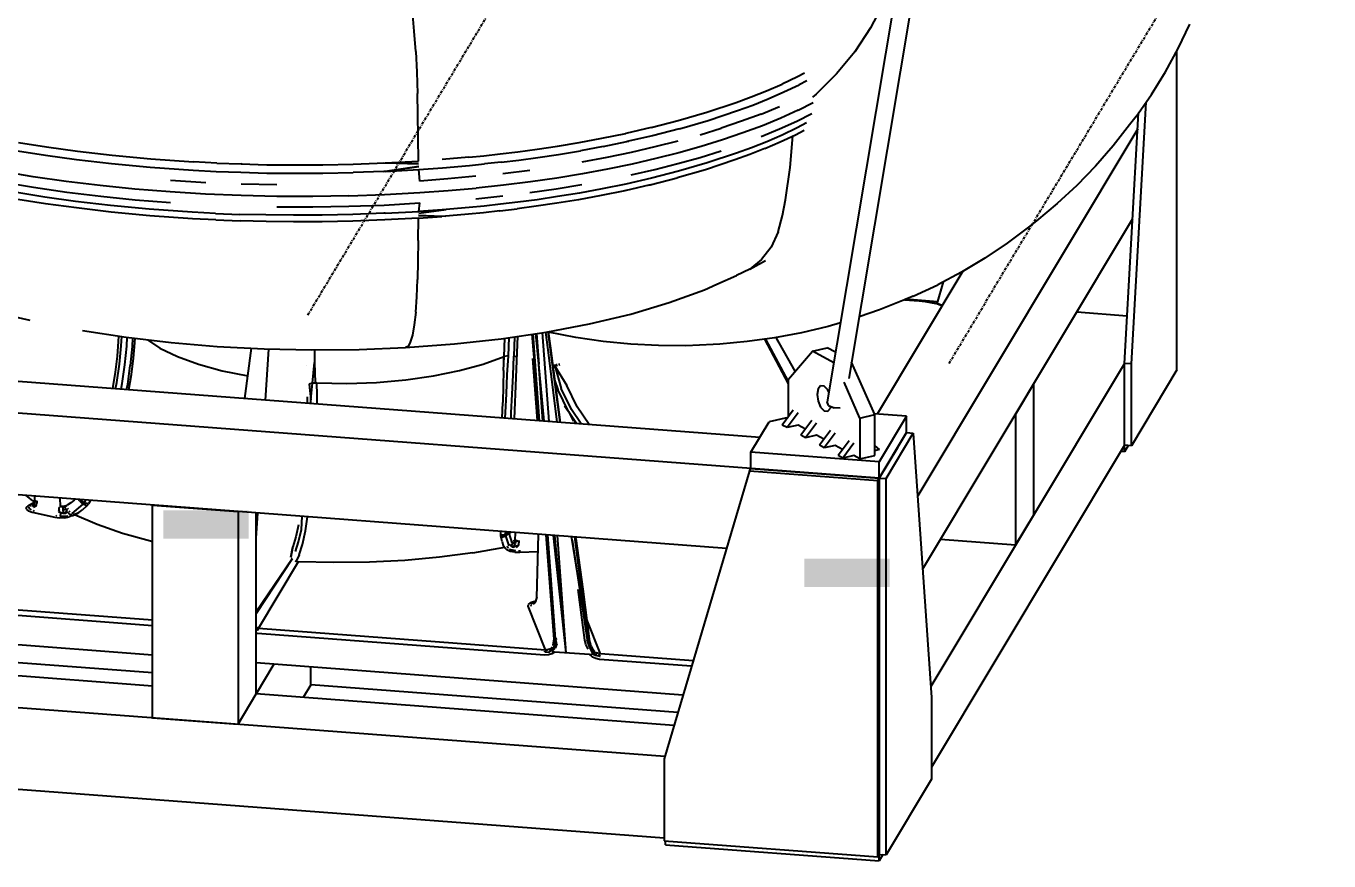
# Model space of a CAD drawing. Header units: millimetres. Extents: x -57554 to 16546, y 2142 to 98430.
# Drawn here: x -50431 to -48940, y 89475 to 90429 of the extents above; entities that cross this region are included whole.
import ezdxf

# ---------------------------------------------------------------- set-up
doc = ezdxf.new("R2010")
doc.units = ezdxf.units.MM
doc.linetypes.add('DXK_LINE_DOT3', pattern=[5.9187, 2.979, -0.9799, 0.9799, -0.9799])
doc.styles.add('Arial', font='ARIAL.TTF', dxfattribs={"height": 0.2})

msp = doc.modelspace()

# ---------------------------------------------------------------- linework, layer by layer
at = {"color": 1, "linetype": 'DXK_LINE_DOT3'}
for p, q in [((-50108.7, 90099), (-47099.3, 95115.1)), ((-49375.1, 90043.8), (-46365.6, 95059.9))]:
    msp.add_line(p, q, dxfattribs=at)
at = {"color": 2, "linetype": 'Continuous'}
for p, q in [((-49311.7, 91211.6), (-49514.5, 90000)), ((-49291.8, 91210.1), (-49489.9, 90026.6)), ((-49449.8, 90456.4), (-49464.8, 90427.3)), ((-49987, 90423.7), (-49989.1, 90446.4)), ((-49985.3, 90400.3), (-49987, 90423.7)), ((-49464.8, 90427.3), (-49482.8, 90399.9)), ((-49112.9, 90403.9), (-49099.6, 90431.4)), ((-49985.3, 90400.3), (-49984, 90376.5)), ((-49482.8, 90399.9), (-49503.7, 90374.6)), ((-49127.6, 90377.1), (-49112.9, 90403.9)), ((-49114.5, 90036.4), (-49114.5, 90400.9)), ((-49984, 90376.5), (-49983.2, 90352.4)), ((-49540.5, 90375.7), (-49548.6, 90371.4)), ((-49143.6, 90351.2), (-49127.6, 90377.1)), ((-49583.9, 90355.4), (-49566.1, 90363.1)), ((-49548.6, 90371.4), (-49566.1, 90363.1)), ((-49564, 90354), (-49546.4, 90362.3)), ((-49537.7, 90366.8), (-49546.4, 90362.3)), ((-49503.7, 90374.6), (-49527.2, 90351.5)), ((-49982.7, 90328.2), (-49983.2, 90352.4)), ((-49618.8, 90342), (-49601.6, 90348.4)), ((-49601.6, 90348.4), (-49583.9, 90355.4)), ((-49599.7, 90339.1), (-49581.9, 90346.2)), ((-49581.9, 90346.2), (-49564, 90354)), ((-49527.2, 90351.5), (-49531.5, 90348.1)), ((-49161.1, 90326.1), (-49143.6, 90351.2)), ((-49685, 90321.3), (-49652.4, 90330.8)), ((-49652.4, 90330.8), (-49618.8, 90342)), ((-49650.7, 90321.5), (-49617, 90332.7)), ((-49617, 90332.7), (-49599.7, 90339.1)), ((-49590.2, 90328.8), (-49569.1, 90337.5)), ((-49547.8, 90333.2), (-49567.6, 90324.2)), ((-49547.8, 90333.2), (-49530.4, 90341.9)), ((-49166.5, 90043.3), (-49149.7, 90342.4)), ((-49982.3, 90302.5), (-49982.7, 90328.2)), ((-49716, 90313.4), (-49685, 90321.3)), ((-49683.4, 90312), (-49650.7, 90321.5)), ((-49612.4, 90320.5), (-49635.7, 90312.5)), ((-49590.2, 90328.8), (-49612.4, 90320.5)), ((-49567.6, 90324.2), (-49588.7, 90315.5)), ((-49569.1, 90311.8), (-49549.3, 90320.7)), ((-49549.3, 90320.7), (-49532.2, 90329.3)), ((-49538.1, 90318.6), (-49548.8, 90312.9)), ((-49168.8, 90316.3), (-49187.5, 90292.3)), ((-49174.3, 90043.8), (-49158.3, 90330.2)), ((-49161.1, 90326.1), (-49168.8, 90316.3)), ((-49982, 90275), (-49982.3, 90302.5)), ((-49798.1, 90296.3), (-49772.2, 90301.1)), ((-49772.2, 90301.1), (-49745, 90306.7)), ((-49745, 90306.7), (-49745.4, 90306.6)), ((-49716, 90313.4), (-49745, 90306.7)), ((-49714.5, 90304), (-49743.6, 90297.3)), ((-49683.4, 90312), (-49714.5, 90304)), ((-49660, 90305), (-49635.7, 90312.5)), ((-49611, 90307.2), (-49634.3, 90299.2)), ((-49588.7, 90315.5), (-49611, 90307.2)), ((-49590.2, 90303.1), (-49569.1, 90311.8)), ((-49566.1, 90304.8), (-49583.7, 90297.2)), ((-49568.2, 90297), (-49550.9, 90305.1)), ((-49548.8, 90312.9), (-49566.1, 90304.8)), ((-49556.7, 90267.8), (-49553.8, 90303.7)), ((-49550.9, 90305.1), (-49540.9, 90310.4)), ((-49159.3, 90312), (-49411, 89892.4)), ((-50440.8, 90286.9), (-50408.8, 90281.8)), ((-50439.6, 90296.3), (-50407.7, 90291.3)), ((-50407.7, 90291.3), (-50372.3, 90286.4)), ((-50372.3, 90286.4), (-50332.6, 90281.7)), ((-49868.3, 90285.7), (-49846.5, 90288.6)), ((-49846.5, 90288.6), (-49823, 90292.2)), ((-49823, 90292.2), (-49798.1, 90296.3)), ((-49821.9, 90282.7), (-49796.9, 90286.9)), ((-49771, 90291.7), (-49796.9, 90286.9)), ((-49771, 90291.7), (-49743.6, 90297.3)), ((-49743.6, 90297.3), (-49741.5, 90297.8)), ((-49711.6, 90291.2), (-49738.7, 90285)), ((-49685.3, 90297.9), (-49711.6, 90291.2)), ((-49658.8, 90291.6), (-49684.2, 90284.5)), ((-49660, 90279.3), (-49635.7, 90286.8)), ((-49634.3, 90299.2), (-49658.8, 90291.6)), ((-49601.2, 90290.3), (-49618.3, 90284)), ((-49585.7, 90289.5), (-49603.1, 90282.6)), ((-49583.7, 90297.2), (-49601.2, 90290.3)), ((-49585.7, 90289.5), (-49568.2, 90297)), ((-49187.5, 90292.3), (-49207.6, 90269.2)), ((-50408.8, 90281.8), (-50373.3, 90276.9)), ((-50373.3, 90276.9), (-50333.4, 90272.3)), ((-50333.4, 90272.3), (-50289, 90268.1)), ((-50332.6, 90281.7), (-50288.3, 90277.6)), ((-50288.3, 90277.6), (-50239.4, 90274.1)), ((-50213, 90272.8), (-50239.4, 90274.1)), ((-50213, 90272.8), (-50185.1, 90271.7)), ((-50184.3, 90271.6), (-50185.1, 90271.7)), ((-50185.1, 90271.7), (-50155.6, 90270.9)), ((-50091.6, 90270.8), (-50056.9, 90271.5)), ((-50056.9, 90271.5), (-50020.3, 90272.9)), ((-49982, 90271.9), (-50022.2, 90272.8)), ((-50020.3, 90272.9), (-49982, 90275)), ((-50020.3, 90272.9), (-49982, 90271.9)), ((-49924.5, 90279.5), (-49955.2, 90276.9)), ((-49924.5, 90279.5), (-49907.2, 90281.2)), ((-49923.8, 90270), (-49906.5, 90271.7)), ((-49907.2, 90281.2), (-49888.5, 90283.2)), ((-49887.7, 90273.8), (-49906.5, 90271.7)), ((-49888.5, 90283.2), (-49868.3, 90285.7)), ((-49887.7, 90273.8), (-49867.4, 90276.2)), ((-49867.4, 90276.2), (-49845.5, 90279.2)), ((-49845.5, 90279.2), (-49821.9, 90282.7)), ((-49766.6, 90279.2), (-49795.3, 90273.9)), ((-49738.7, 90285), (-49766.6, 90279.2)), ((-49737.7, 90271.5), (-49765.7, 90265.7)), ((-49710.5, 90277.8), (-49737.7, 90271.5)), ((-49711.6, 90265.5), (-49685.3, 90272.2)), ((-49684.2, 90284.5), (-49710.5, 90277.8)), ((-49685.3, 90272.2), (-49660, 90279.3)), ((-49651.9, 90272.9), (-49684.6, 90263.4)), ((-49620.1, 90276.3), (-49653.6, 90265.2)), ((-49618.3, 90284), (-49651.9, 90272.9)), ((-49603.1, 90282.6), (-49620.1, 90276.3)), ((-50423.1, 90257.2), (-50460.4, 90263.4)), ((-50385.1, 90251.7), (-50423.1, 90257.2)), ((-50289, 90268.1), (-50239.9, 90264.6)), ((-50239.9, 90264.6), (-50213.4, 90263.3)), ((-50213.4, 90263.3), (-50185.4, 90262.2)), ((-50185.4, 90262.2), (-50155.8, 90261.4)), ((-50155.8, 90261.4), (-50124.5, 90261.1)), ((-50155.6, 90270.9), (-50124.4, 90270.6)), ((-50124.5, 90261.1), (-50091.5, 90261.2)), ((-50124.4, 90270.6), (-50091.6, 90270.8)), ((-50091.5, 90261.2), (-50056.7, 90262)), ((-50021.8, 90263.3), (-50056.7, 90262)), ((-50020.1, 90263.3), (-50021.9, 90263.3)), ((-50021.8, 90263.3), (-49981.8, 90268.7)), ((-49981.8, 90268.7), (-50020.1, 90263.3)), ((-50020.1, 90263.3), (-49981.6, 90265.5)), ((-49981.6, 90265.5), (-49954.7, 90267.4)), ((-49980.7, 90252.1), (-49981.6, 90265.5)), ((-49954.7, 90267.4), (-49923.8, 90270)), ((-49916.7, 90257.6), (-49948.5, 90254.8)), ((-49885.5, 90260.9), (-49854.8, 90264.7)), ((-49794.5, 90260.4), (-49824, 90255.6)), ((-49765.7, 90265.7), (-49794.5, 90260.4)), ((-49738.7, 90259.2), (-49711.6, 90265.5)), ((-49684.6, 90263.4), (-49715.7, 90255.5)), ((-49653.6, 90265.2), (-49686.2, 90255.8)), ((-49562.1, 90230.9), (-49556.7, 90267.8)), ((-49207.6, 90269.2), (-49228.8, 90247.2)), ((-50459.5, 90251.3), (-50422.4, 90245.1)), ((-50422.4, 90245.1), (-50384.4, 90239.6)), ((-50346.2, 90247), (-50385.1, 90251.7)), ((-50306.6, 90243), (-50346.2, 90247)), ((-50266.4, 90239.7), (-50306.6, 90243)), ((-50266, 90253.1), (-50225.6, 90250.6)), ((-50184.9, 90249), (-50144, 90248.1)), ((-49948.5, 90254.8), (-49980.7, 90252.1)), ((-49948, 90241.3), (-49916.2, 90244.1)), ((-49884.9, 90247.4), (-49916.2, 90244.1)), ((-49854.1, 90251.2), (-49884.9, 90247.4)), ((-49854.8, 90239), (-49824.7, 90243.3)), ((-49824, 90255.6), (-49854.1, 90251.2)), ((-49824.7, 90243.3), (-49795.3, 90248.2)), ((-49772.1, 90243.3), (-49798, 90238.5)), ((-49744.8, 90248.8), (-49772.1, 90243.3)), ((-49717.2, 90247.8), (-49746.1, 90241.2)), ((-49745.4, 90241.4), (-49746.1, 90241.2)), ((-49715.7, 90255.5), (-49744.8, 90248.8)), ((-49718.6, 90247.5), (-49717.2, 90247.8)), ((-49717.2, 90247.8), (-49686.2, 90255.8)), ((-49228.8, 90247.2), (-49251.3, 90226.4)), ((-50409.8, 90233.9), (-50441.8, 90239)), ((-50408.7, 90226.3), (-50440.6, 90231.3)), ((-50374.4, 90229), (-50409.8, 90233.9)), ((-50384.4, 90239.6), (-50345.6, 90234.9)), ((-50334.6, 90224.3), (-50374.4, 90229)), ((-50345.6, 90234.9), (-50306.1, 90230.9)), ((-50306.1, 90230.9), (-50266, 90227.7)), ((-50225.9, 90237.3), (-50266.4, 90239.7)), ((-50185.1, 90235.6), (-50225.9, 90237.3)), ((-50144, 90234.7), (-50185.1, 90235.6)), ((-50102.9, 90234.6), (-50144, 90234.7)), ((-50061.8, 90235.3), (-50102.9, 90234.6)), ((-50061.8, 90235.3), (-50021, 90236.8)), ((-50021.2, 90224.7), (-49980.7, 90227.2)), ((-50021, 90236.8), (-49980.4, 90239)), ((-49981.6, 90217.5), (-49980.7, 90227.2)), ((-49980.7, 90226.9), (-49980.7, 90227.2)), ((-49980.4, 90239), (-49948, 90241.3)), ((-49916.7, 90231.9), (-49885.5, 90235.2)), ((-49868.3, 90228), (-49888.4, 90225.6)), ((-49846.4, 90230.9), (-49868.3, 90228)), ((-49824, 90226.8), (-49847.4, 90223.3)), ((-49822.9, 90234.4), (-49846.4, 90230.9)), ((-49799.1, 90230.9), (-49824, 90226.8)), ((-49798, 90238.5), (-49822.9, 90234.4)), ((-49773.3, 90235.6), (-49799.1, 90230.9)), ((-49797.6, 90238.6), (-49798, 90238.5)), ((-49746.1, 90241.2), (-49773.3, 90235.6)), ((-49565.6, 90213), (-49562.1, 90230.9)), ((-50373.4, 90221.4), (-50408.7, 90226.3)), ((-50333.8, 90216.7), (-50373.4, 90221.4)), ((-50290.2, 90220.1), (-50334.6, 90224.3)), ((-50289.5, 90212.6), (-50333.8, 90216.7)), ((-50241, 90216.6), (-50290.2, 90220.1)), ((-50240.5, 90209.1), (-50289.5, 90212.6)), ((-50214.5, 90215.2), (-50241, 90216.6)), ((-50214.5, 90215.2), (-50186.4, 90214.1)), ((-50156.7, 90213.4), (-50186.4, 90214.1)), ((-50125.3, 90213.1), (-50156.7, 90213.4)), ((-50144, 90222.7), (-50102.9, 90222.6)), ((-50092.2, 90213.2), (-50125.3, 90213.1)), ((-50102.9, 90222.6), (-50061.9, 90223.3)), ((-50057.2, 90213.9), (-50092.2, 90213.2)), ((-50061.9, 90223.3), (-50021.2, 90224.7)), ((-50021.8, 90215.3), (-50057.2, 90213.9)), ((-50020.3, 90215.3), (-50021.9, 90215.3)), ((-50020.3, 90215.3), (-49981.6, 90217.5)), ((-49955.5, 90211.7), (-49982, 90212.8)), ((-49982, 90212.8), (-49950.9, 90212.1)), ((-49982, 90209.9), (-49955.5, 90211.7)), ((-49981.8, 90215.3), (-49950.3, 90219.7)), ((-49981.8, 90215.3), (-49954.9, 90219.3)), ((-49954.9, 90219.3), (-49981.6, 90217.5)), ((-49924.9, 90214.3), (-49955.5, 90211.7)), ((-49924.3, 90221.9), (-49954.9, 90219.3)), ((-49907.8, 90216), (-49924.9, 90214.3)), ((-49907.1, 90223.5), (-49924.3, 90221.9)), ((-49889.2, 90218), (-49907.8, 90216)), ((-49888.4, 90225.6), (-49907.1, 90223.5)), ((-49889.5, 90218), (-49889.2, 90218)), ((-49889.2, 90218), (-49869.1, 90220.4)), ((-49847.4, 90223.3), (-49869.1, 90220.4)), ((-49570.6, 90194.3), (-49565.6, 90213)), ((-49251.3, 90226.4), (-49274.9, 90206.7)), ((-50214.1, 90207.7), (-50240.5, 90209.1)), ((-50214.1, 90207.7), (-50186.1, 90206.6)), ((-50156.5, 90205.9), (-50186.1, 90206.6)), ((-50125.2, 90205.5), (-50156.5, 90205.9)), ((-50092.2, 90205.7), (-50125.2, 90205.5)), ((-50057.3, 90206.4), (-50092.2, 90205.7)), ((-50020.6, 90207.8), (-50057.3, 90206.4)), ((-49982, 90209.9), (-50020.6, 90207.8)), ((-49982.3, 90184.1), (-49982, 90209.9)), ((-49165.1, 90208.9), (-49405.3, 89808.5)), ((-49284.2, 90199.4), (-49308.7, 90181.1)), ((-49274.9, 90206.7), (-49284.2, 90199.4)), ((-49982.3, 90184.1), (-49982.7, 90160.7)), ((-49570.6, 90194.3), (-49578.7, 90176.7)), ((-49578.7, 90176.7), (-49589.6, 90162.4)), ((-49308.7, 90181.1), (-49334.2, 90164)), ((-49982.7, 90160.7), (-49983.2, 90139.5)), ((-49589.6, 90162.4), (-49603, 90151.4)), ((-49603, 90151.4), (-49585, 90161.5)), ((-49334.2, 90164), (-49360.7, 90148.2)), ((-49984, 90119.7), (-49983.2, 90139.5)), ((-49640.6, 90134.3), (-49618.3, 90144.4)), ((-49603, 90151.4), (-49618.3, 90144.4)), ((-49359.3, 90149), (-49457.2, 89985.8)), ((-49381.7, 90137), (-49389.2, 90112)), ((-49360.7, 90148.2), (-49388, 90133.7)), ((-49695.3, 90113.3), (-49654.8, 90128)), ((-49654.8, 90128), (-49640.6, 90134.3)), ((-49416.2, 90120.5), (-49388, 90133.7)), ((-49985.3, 90102.3), (-49984, 90119.7)), ((-49739.3, 90100.2), (-49695.3, 90113.3)), ((-49425.9, 90116.6), (-49454.5, 90105)), ((-49416.2, 90120.5), (-49425.9, 90116.6)), ((-49425.9, 90116.6), (-49409.4, 90115.3)), ((-49409.1, 90115.7), (-49425.2, 90116.9)), ((-49388.5, 90114.3), (-49424.8, 90117)), ((-49409.4, 90115.3), (-49402.6, 90114.6)), ((-49405.9, 90115), (-49409.1, 90115.7)), ((-49408, 90115.4), (-49405, 90114.9)), ((-49402.6, 90114.6), (-49396, 90113.6)), ((-49402.6, 90114.6), (-49396.2, 90113.5)), ((-49396.2, 90113.5), (-49390.4, 90112.1)), ((-49396, 90113.6), (-49388, 90111.7)), ((-49385.2, 90110.4), (-49390.4, 90112.1)), ((-49382.8, 90109.9), (-49388, 90111.7)), ((-49383.1, 90109.4), (-49385.2, 90110.4)), ((-50473.8, 90103.8), (-50426.8, 90093)), ((-49985.3, 90102.3), (-49987, 90087.8)), ((-49786.3, 90089), (-49739.3, 90100.2)), ((-49454.5, 90105), (-49478.1, 90096.8)), ((-49171.3, 90097.9), (-49229, 90102.3)), ((-49171.3, 90097.9), (-49229, 90102.3)), ((-49171.3, 90097.9), (-49229, 90102.3)), ((-50366.4, 90081.4), (-50316.6, 90073.7)), ((-49987, 90087.8), (-49989.1, 90076.2)), ((-49887.7, 90071.9), (-49835.9, 90079.6)), ((-49843.5, 89978.1), (-49850.9, 90077.4)), ((-49844.5, 90042.7), (-49847.7, 90077.8)), ((-49847, 90077.9), (-49844.5, 90042.7)), ((-49832.6, 89977.3), (-49840.1, 90078.9)), ((-49833.1, 90053.2), (-49836.4, 90079.5)), ((-49835.9, 90079.6), (-49786.3, 90089)), ((-49820.2, 89976.4), (-49833.9, 90080)), ((-49820.1, 89976.4), (-49833.5, 90080)), ((-49830.8, 90061), (-49833.3, 90080.1)), ((-49802.1, 90073.5), (-49833.2, 90079.5)), ((-49543.9, 90078.7), (-49574.8, 90072.9)), ((-49513.6, 90086), (-49543.9, 90078.7)), ((-49499.4, 90090.2), (-49513.6, 90086)), ((-50326.6, 90051.9), (-50325.3, 90068.6)), ((-50325.3, 90068.6), (-50325, 90075)), ((-50324.3, 90042.8), (-50322.3, 90063.9)), ((-50322.3, 90063.9), (-50321.5, 90074.5)), ((-50318, 90042), (-50315.9, 90063.6)), ((-50316.6, 90073.7), (-50265.2, 90067.6)), ((-50315.9, 90063.6), (-50315.4, 90073.6)), ((-50309.7, 90062.9), (-50311.8, 90041.3)), ((-50309.5, 90072.9), (-50309.7, 90062.9)), ((-50308, 90049.9), (-50306.5, 90067.4)), ((-50306.5, 90067.4), (-50306.3, 90072.5)), ((-50292.2, 90070.8), (-50277.9, 90061.3)), ((-50265.2, 90067.6), (-50212.4, 90063.2)), ((-50212.4, 90063.2), (-50158.7, 90060.4)), ((-49996.9, 90062.1), (-49941.1, 90066.1)), ((-49994.1, 90063.2), (-49996.9, 90062.1)), ((-49991.5, 90067.9), (-49994.1, 90063.2)), ((-49989.1, 90076.2), (-49991.5, 90067.9)), ((-49941.1, 90066.1), (-49887.7, 90071.9)), ((-49884.2, 90051.7), (-49883.5, 90072.5)), ((-49879.1, 90052.3), (-49878.3, 90073.3)), ((-49872.2, 90074.2), (-49873, 90052)), ((-49872.2, 89980.3), (-49868.6, 90074.7)), ((-49843.8, 89978.1), (-49852, 90077.2)), ((-49770.7, 90068.9), (-49802.1, 90073.5)), ((-49739.2, 90065.8), (-49770.7, 90068.9)), ((-49707.7, 90064.2), (-49739.2, 90065.8)), ((-49676.3, 90064), (-49707.7, 90064.2)), ((-49645.1, 90065.4), (-49676.3, 90064)), ((-49637.5, 90065.7), (-49645.1, 90065.4)), ((-49606, 90068.6), (-49637.5, 90065.7)), ((-49574.8, 90072.9), (-49606, 90068.6)), ((-49558.7, 90020.4), (-49585.7, 90071.4)), ((-49558.7, 90023.1), (-49584.7, 90071.5)), ((-49570.5, 90069.3), (-49572.8, 90073.3)), ((-49551, 90034.9), (-49572.8, 90073.3)), ((-49591.7, 89959.2), (-50852.5, 90054.1)), ((-50328.8, 90033.8), (-50326.6, 90051.9)), ((-50310.5, 90031.2), (-50308, 90049.9)), ((-50277.9, 90061.3), (-50257.7, 90051.5)), ((-50257.7, 90051.5), (-50233.8, 90042.8)), ((-50180.7, 90003.5), (-50173, 90061.1)), ((-50158.7, 90060.4), (-50104.4, 90059.2)), ((-50157.2, 90001.8), (-50153.3, 90060.2)), ((-50104.4, 90059.2), (-50050, 90059.8)), ((-50101.2, 90059.3), (-50100.9, 90044.7)), ((-50050, 90059.8), (-49996.9, 90062.1)), ((-49908.1, 90043), (-49884.2, 90051.7)), ((-49884.8, 90035.6), (-49884.2, 90051.7)), ((-49884.5, 90042.1), (-49884.3, 90048.7)), ((-49884.3, 90048.7), (-49884.2, 90051.7)), ((-49879.1, 90052.3), (-49884.2, 90051.7)), ((-49880.6, 90030.6), (-49879.1, 90052.3)), ((-49879.5, 90052.2), (-49879.1, 90052.3)), ((-49873.9, 90030.3), (-49873, 90052)), ((-49873, 90052), (-49872.9, 90051.9)), ((-49869.5, 90051.2), (-49873, 90052)), ((-49846.1, 89978.3), (-49851.4, 90049.3)), ((-49823.5, 89976.6), (-49833.1, 90053.2)), ((-49823.9, 90008.6), (-49830.8, 90061)), ((-49558.7, 90025.9), (-49531.5, 90057.8)), ((-49531.5, 90057.8), (-49514.7, 90061.6)), ((-49507, 90044.4), (-49531.5, 90057.8)), ((-49505, 90056.4), (-49514.7, 90061.6)), ((-50331.9, 90014.9), (-50328.8, 90033.8)), ((-50327.3, 90022), (-50324.3, 90042.8)), ((-50321, 90020.7), (-50318, 90042)), ((-50314.8, 90020), (-50311.8, 90041.3)), ((-50233.8, 90042.8), (-50206.6, 90035.4)), ((-50206.6, 90035.4), (-50177.4, 90029.5)), ((-50109.9, 90041.9), (-50109.9, 90041.9)), ((-50103.2, 90021.1), (-50100.9, 90044.7)), ((-50100.9, 90044.7), (-50100.4, 90021.5)), ((-49964.9, 90029.5), (-49935.1, 90035.5)), ((-49935.1, 90035.5), (-49908.1, 90043)), ((-49884.8, 90035.6), (-49885.3, 90018.1)), ((-49838.3, 89977.7), (-49844.5, 90042.7)), ((-49840, 89977.9), (-49844.5, 90042.7)), ((-49828, 90040.1), (-49827.4, 90040.4)), ((-49828, 90040.1), (-49827.4, 90040.3)), ((-49827.5, 90041.8), (-49826.2, 90042)), ((-49827.5, 90041.8), (-49826.8, 90041.9)), ((-49827.4, 90040.3), (-49827.4, 90040.4)), ((-49826.8, 90041.9), (-49826.2, 90042)), ((-49826.3, 90040.8), (-49826, 90040.9)), ((-49825.8, 90040.9), (-49826.3, 90040.8)), ((-49812.2, 90018.1), (-49826.3, 90040.8)), ((-49826.3, 90040.8), (-49818.9, 90015.2)), ((-49826, 90040.9), (-49825.9, 90041)), ((-49826, 90040.9), (-49825.8, 90040.9)), ((-49825.8, 90040.9), (-49822.9, 90041.8)), ((-49824.8, 90042.2), (-49824.3, 90042.3)), ((-49824.8, 90042.2), (-49823.4, 90042.3)), ((-49824.3, 90042.3), (-49823.4, 90042.3)), ((-49820.5, 90042.4), (-49821.9, 90042.4)), ((-49821.7, 90042.1), (-49820.5, 90042.4)), ((-49821.7, 90042.1), (-49820.8, 90042.3)), ((-49820.8, 90042.3), (-49820.5, 90042.4)), ((-49820.5, 90042.4), (-49820.8, 90042.4)), ((-49460.2, 89985.2), (-49486.8, 90045.1)), ((-49174.3, 90043.8), (-49396, 89674.3)), ((-49166.5, 90043.3), (-49174.3, 90043.8)), ((-49174.3, 89950.3), (-49174.3, 90043.8)), ((-49166.5, 89949.7), (-49166.5, 90043.3)), ((-49114.5, 90036.4), (-49166.5, 89949.7)), ((-49455, 89912.6), (-51020, 90030.5)), ((-50328.6, 90014.7), (-50327.3, 90022)), ((-50322.2, 90014.2), (-50321, 90020.7)), ((-50316, 90013.7), (-50314.8, 90020)), ((-50313.6, 90013.5), (-50310.5, 90031.2)), ((-50103.2, 90021.1), (-50107.2, 90020.1)), ((-50107.2, 90020.1), (-50105.1, 90002)), ((-50105.1, 90002), (-50103.2, 90021.1)), ((-50103.2, 90021.1), (-50100.4, 90021.5)), ((-50098.4, 90021.4), (-50103.2, 90021.1)), ((-50100.4, 90021.5), (-50098.4, 90021.4)), ((-50098.2, 90007.6), (-50098.4, 90021.4)), ((-50098.4, 90021.4), (-50098.3, 90021.4)), ((-50098.4, 90021.4), (-50064.1, 90020.9)), ((-50064.1, 90020.9), (-50030, 90022.1)), ((-50030, 90022.1), (-49996.7, 90025)), ((-49996.7, 90025), (-49964.9, 90029.5)), ((-49885.3, 90018.1), (-49885.8, 89999.2)), ((-49881.6, 90008.9), (-49880.6, 90030.6)), ((-49874.9, 90008.6), (-49873.9, 90030.3)), ((-49822.4, 90013.1), (-49825.9, 90023.8)), ((-49822.7, 90013.8), (-49825.8, 90023.4)), ((-49825.7, 90022.6), (-49822.7, 90013.8)), ((-49800.4, 89994.1), (-49812.3, 90018.3)), ((-49558.7, 89982.9), (-49558.7, 90025.9)), ((-49522, 90018), (-49524.9, 90014.5)), ((-49517.9, 90017.6), (-49522, 90018)), ((-49477, 89981.3), (-49495.1, 90022.2)), ((-49299.1, 89985.5), (-49278.3, 90020.2)), ((-49278.3, 89870.6), (-49278.3, 90020.2)), ((-50109.1, 89998.1), (-50109.1, 90005.6)), ((-50098.2, 89997.3), (-50098.2, 90007.6)), ((-49882.6, 89987.5), (-49881.6, 90008.9)), ((-49875.9, 89987.1), (-49874.9, 90008.6)), ((-49819.6, 89976.3), (-49823.9, 90008.6)), ((-49810.4, 89988.6), (-49822.7, 90013.8)), ((-49807.1, 89991.2), (-49818.9, 90015.2)), ((-49524.9, 90014.5), (-49526, 90008.1)), ((-49526, 90008.1), (-49524.9, 90000.4)), ((-49513.8, 90013.5), (-49517.9, 90017.6)), ((-49512.6, 90010.9), (-49513.8, 90013.5)), ((-50105.1, 89997.8), (-50105.1, 90002)), ((-49886.3, 89981.3), (-49885.8, 89999.2)), ((-49815, 89995.4), (-49810.4, 89988.6)), ((-49801.3, 89975), (-49810.4, 89988.6)), ((-49810.4, 89988.6), (-49804.8, 89977.6)), ((-49796.1, 89974.6), (-49807.1, 89991.2)), ((-49786.9, 89973.9), (-49800.4, 89994.1)), ((-49553.3, 89990.2), (-49565.9, 89973.3)), ((-49524.9, 90000.4), (-49522, 89993.7)), ((-49522, 89993.7), (-49517.9, 89989.6)), ((-49517.9, 89989.6), (-49513.8, 89989.2)), ((-49513, 89995.8), (-49514.5, 90000)), ((-49513.8, 89989.2), (-49510.8, 89992.7)), ((-49513, 89995.8), (-49506.7, 89992.8)), ((-49510.8, 89992.7), (-49510.5, 89994.6)), ((-49499.8, 89992.7), (-49506.7, 89992.8)), ((-49882.9, 89981.1), (-49882.6, 89987.5)), ((-49876.2, 89980.6), (-49875.9, 89987.1)), ((-49801.6, 89975), (-49803.7, 89978.5)), ((-49601.7, 89942.4), (-49580.9, 89977.1)), ((-49559.3, 89982), (-49580.9, 89977.1)), ((-49560.4, 89970.3), (-49565.9, 89973.3)), ((-49547.8, 89987.2), (-49560.4, 89970.3)), ((-49547.8, 89973.2), (-49560.4, 89970.3)), ((-49539.4, 89968.6), (-49547.8, 89973.2)), ((-49532, 89978.6), (-49544.6, 89961.7)), ((-49526.6, 89975.6), (-49539.2, 89958.7)), ((-49477, 89981.3), (-49460.2, 89985.2)), ((-49477, 89981.3), (-49477, 89934.6)), ((-49423.8, 89983.3), (-49460.7, 89986.1)), ((-49460.2, 89938.4), (-49460.2, 89985.2)), ((-49423.8, 89983.3), (-49455, 89931.4)), ((-49423.8, 89964.6), (-49423.8, 89983.3)), ((-49299.1, 89985.5), (-49299.1, 89835.9)), ((-49539.2, 89958.7), (-49544.6, 89961.7)), ((-49526.6, 89961.6), (-49539.2, 89958.7)), ((-49518.2, 89957), (-49526.6, 89961.6)), ((-49510.8, 89967), (-49523.4, 89950.1)), ((-49505.3, 89964), (-49517.9, 89947.1)), ((-49423.8, 89964.6), (-49455, 89912.6)), ((-49455, 89912.6), (-49423.8, 89964.6)), ((-49447.2, 89912.1), (-49416, 89964)), ((-49423.8, 89964.6), (-49416, 89964)), ((-49416, 89964), (-49395.2, 89662)), ((-49517.9, 89947.1), (-49523.4, 89950.1)), ((-49505.3, 89950), (-49517.9, 89947.1)), ((-49497, 89945.4), (-49505.3, 89950)), ((-49489.5, 89955.4), (-49502.1, 89938.5)), ((-49484.1, 89952.5), (-49496.7, 89935.5)), ((-49454.7, 89945.2), (-49460.2, 89950)), ((-49454.7, 89945.2), (-49460.2, 89943.9)), ((-49434.2, 89947.3), (-49455, 89912.6)), ((-49174.3, 89950.3), (-49395.2, 89582.2)), ((-49166.5, 89949.7), (-49174.3, 89950.3)), ((-49174.3, 89942.8), (-49174.3, 89950.3)), ((-49170, 89950), (-49174.3, 89942.8)), ((-49601.7, 89923.7), (-49601.7, 89942.4)), ((-49455, 89931.4), (-49601.7, 89942.4)), ((-49496.7, 89935.5), (-49502.1, 89938.5)), ((-49484.1, 89938.4), (-49496.7, 89935.5)), ((-49477, 89934.6), (-49484.1, 89938.4)), ((-49477, 89934.6), (-49460.2, 89938.4)), ((-49455, 89912.6), (-49455, 89931.4)), ((-49174.3, 89942.8), (-49178.6, 89943.2)), ((-49629.7, 89832.3), (-50846.1, 89923.9)), ((-49603.4, 89920.9), (-49701.2, 89591.6)), ((-49603.4, 89920.9), (-49601.7, 89923.7)), ((-49603.4, 89920.9), (-49456.7, 89909.9)), ((-49455, 89912.6), (-49601.7, 89923.7)), ((-49601.7, 89923.7), (-49455, 89912.6)), ((-49456.7, 89909.9), (-49455, 89912.6)), ((-49456.7, 89479.7), (-49456.7, 89909.9)), ((-49455, 89819.1), (-49455, 89912.6)), ((-49455, 89912.6), (-49455, 89482.5)), ((-49455, 89912.6), (-49447.2, 89912.1)), ((-49455, 89482.5), (-49455, 89912.6)), ((-49447.2, 89481.9), (-49447.2, 89912.1)), ((-50423.5, 89886.7), (-50431.1, 89892.6)), ((-50428.8, 89881), (-50421.4, 89885.2)), ((-50423.9, 89880.2), (-50421.6, 89883.7)), ((-50423.5, 89886.7), (-50421.2, 89886.9)), ((-50421.6, 89883.9), (-50422.2, 89883.1)), ((-50421.6, 89883.7), (-50421.1, 89887.6)), ((-50420.8, 89887.1), (-50421.6, 89883.7)), ((-50421.1, 89887.6), (-50421.1, 89891.9)), ((-50421.1, 89887.4), (-50421.1, 89891.9)), ((-50421, 89887.3), (-50421.1, 89887.4)), ((-50421, 89887.3), (-50421.1, 89887.4)), ((-50418.7, 89885.3), (-50420.8, 89887.1)), ((-50420.5, 89887), (-50420.8, 89887.1)), ((-50420.2, 89886.9), (-50420.5, 89887)), ((-50420.2, 89886.9), (-50418.7, 89885.3)), ((-50419.1, 89882.6), (-50418.9, 89884)), ((-50418.7, 89885.3), (-50418.9, 89884)), ((-50418.7, 89886.5), (-50418.7, 89885.3)), ((-50391.8, 89880.5), (-50392.2, 89889.7)), ((-50380, 89884.3), (-50384.2, 89881.6)), ((-50375.9, 89887.5), (-50380, 89884.3)), ((-50374.9, 89888.4), (-50375.9, 89887.5)), ((-50370.3, 89887.8), (-50370.4, 89888.1)), ((-50370.4, 89888.1), (-50370.3, 89887.7)), ((-50369.8, 89886.6), (-50370.3, 89887.8)), ((-50369, 89887.9), (-50369.8, 89886.6)), ((-50369.8, 89886.6), (-50366, 89882.9)), ((-50369, 89887.9), (-50369, 89888)), ((-50369, 89888), (-50369, 89887.9)), ((-50369, 89887.9), (-50368.9, 89888)), ((-50369, 89887.9), (-50364.7, 89884.4)), ((-50364.7, 89884.4), (-50366, 89882.9)), ((-50363.2, 89887.5), (-50364.7, 89884.4)), ((-50359.5, 89883.1), (-50364.7, 89884.4)), ((-50357.3, 89887.1), (-50359.8, 89883.2)), ((-50357.9, 89887.1), (-50359.8, 89883.2)), ((-50428.8, 89881), (-50430.9, 89879.1)), ((-50430.7, 89877), (-50430.9, 89879.1)), ((-50428.3, 89875.1), (-50430.7, 89877)), ((-50428.3, 89875.1), (-50424, 89873.7)), ((-50427.4, 89877.8), (-50427.7, 89879.4)), ((-50427.4, 89877.8), (-50425.3, 89876.5)), ((-50425.6, 89881), (-50426.7, 89880.9)), ((-50422.9, 89882.4), (-50424.2, 89881.2)), ((-50424.2, 89881.2), (-50423.9, 89880.2)), ((-50424, 89873.7), (-50398.3, 89868)), ((-50423.9, 89880.2), (-50422.9, 89882.4)), ((-50419.3, 89881.3), (-50423.9, 89880.2)), ((-50422.9, 89882.4), (-50423.7, 89881.8)), ((-50422.2, 89883.1), (-50422.9, 89882.4)), ((-50422.6, 89874.8), (-50421.9, 89875.6)), ((-50422, 89875.5), (-50422.6, 89874.8)), ((-50422.5, 89879.4), (-50419.3, 89881.3)), ((-50421.9, 89875.6), (-50422, 89875.5)), ((-50419.3, 89881.3), (-50419.1, 89882.6)), ((-50396.2, 89869.9), (-50396.9, 89869.1)), ((-50393.6, 89875.6), (-50394, 89874.3)), ((-50394, 89874.3), (-50391.6, 89872.6)), ((-50394, 89874.3), (-50388.5, 89872.4)), ((-50393.3, 89876.9), (-50393.6, 89875.6)), ((-50393.3, 89876.9), (-50393.1, 89878.3)), ((-50393.1, 89878.3), (-50393, 89879.6)), ((-50393, 89879.6), (-50389.2, 89880.2)), ((-50391.6, 89872.6), (-50392.2, 89869.2)), ((-50392.2, 89869.2), (-50387.7, 89869.1)), ((-50390.5, 89880.3), (-50391.2, 89880.4)), ((-50389.8, 89880.3), (-50390.5, 89880.3)), ((-50389.2, 89880.2), (-50389.8, 89880.3)), ((-50389.2, 89880.2), (-50388.6, 89880.2)), ((-50388.6, 89880.2), (-50389.2, 89880.2)), ((-50389.2, 89880.2), (-50389, 89876.5)), ((-50389, 89876.5), (-50385.3, 89876.9)), ((-50389, 89876.5), (-50388.5, 89872.4)), ((-50388, 89880.3), (-50388.6, 89880.2)), ((-50388.5, 89872.4), (-50384.2, 89874.7)), ((-50388.5, 89872.4), (-50385.5, 89872.6)), ((-50385.3, 89876.9), (-50388, 89880.3)), ((-50387.4, 89880.3), (-50388, 89880.3)), ((-50388, 89880.3), (-50385.9, 89879.4)), ((-50387.7, 89869.1), (-50383.4, 89869.6)), ((-50387.4, 89880.3), (-50386, 89880.6)), ((-50386.9, 89880.4), (-50387.4, 89880.3)), ((-50386.4, 89880.5), (-50386.9, 89880.4)), ((-50386, 89880.6), (-50386.4, 89880.5)), ((-50386, 89880.6), (-50384.2, 89881.6)), ((-50385.5, 89872.6), (-50384.2, 89874.7)), ((-50384.8, 89875.8), (-50385.3, 89877)), ((-50384.2, 89874.7), (-50384.8, 89875.8)), ((-50383, 89876.8), (-50383.5, 89878)), ((-50383.2, 89873.3), (-50383.5, 89873.6)), ((-50382.6, 89872.7), (-50383.5, 89873.6)), ((-50382.6, 89872.7), (-50383.2, 89873.3)), ((-50381.7, 89871.8), (-50382.6, 89872.7)), ((-50380.7, 89871.1), (-50381.7, 89871.8)), ((-50380.8, 89873.7), (-50381.6, 89874.7)), ((-50377.6, 89869.7), (-50381.6, 89868.2)), ((-50380.7, 89871.1), (-50380.1, 89870.7)), ((-50379.7, 89870.5), (-50380.7, 89871.1)), ((-50380.1, 89870.7), (-50379.7, 89870.5)), ((-50378.6, 89870), (-50379.7, 89870.5)), ((-50366, 89882.9), (-50378.9, 89872.1)), ((-50377.9, 89871.5), (-50378.9, 89872.1)), ((-50378.6, 89870), (-50377.6, 89869.7)), ((-50377.6, 89869.7), (-50375.7, 89870.7)), ((-50376.8, 89871), (-50370.8, 89873.2)), ((-50376.8, 89871), (-50375.7, 89870.7)), ((-50374.8, 89870.5), (-50376.8, 89871)), ((-50349.9, 89859.5), (-50375.7, 89870.7)), ((-50375.7, 89870.7), (-50374.8, 89870.5)), ((-50374.8, 89870.5), (-50370.8, 89873.2)), ((-50370.8, 89873.2), (-50366.5, 89876.5)), ((-50362.2, 89880.3), (-50366.5, 89876.5)), ((-50361.3, 89881.1), (-50366, 89882.9)), ((-50362.2, 89880.3), (-50361.3, 89881.1)), ((-50361.3, 89881.1), (-50360.7, 89881.7)), ((-50360.7, 89881.7), (-50360, 89882.4)), ((-50360, 89882.4), (-50359.5, 89883.1)), ((-50286.4, 89881.7), (-50188.6, 89874.4)), ((-50286.4, 89638.6), (-50286.4, 89881.7)), ((-50188.6, 89874.4), (-50188.6, 89631.2)), ((-50167.8, 89665.9), (-50167.8, 89872.8)), ((-50167.8, 89844), (-50165.9, 89872.7)), ((-50116.1, 89853.9), (-50115.3, 89868.9)), ((-49299.1, 89835.9), (-49278.3, 89870.6)), ((-50398.3, 89868), (-50392.8, 89867.3)), ((-50386.9, 89867.3), (-50392.8, 89867.3)), ((-50386.9, 89867.3), (-50381.6, 89868.2)), ((-50320.8, 89849.4), (-50349.9, 89859.5)), ((-50119.4, 89859.2), (-50122.4, 89845.4)), ((-50119.3, 89839.9), (-50116.1, 89853.9)), ((-50111.5, 89852.4), (-50109, 89868.4)), ((-50288.8, 89840.4), (-50320.8, 89849.4)), ((-50286.4, 89839.9), (-50288.8, 89840.4)), ((-50122.4, 89845.4), (-50126, 89834.2)), ((-50122.9, 89828.6), (-50119.3, 89839.9)), ((-50114.9, 89836.9), (-50111.5, 89852.4)), ((-50111.6, 89852), (-50111.5, 89852.4)), ((-49888.3, 89847.6), (-49884.2, 89848)), ((-49888.3, 89847.6), (-49885.8, 89847.8)), ((-49888.3, 89847.6), (-49888.2, 89846.9)), ((-49888.2, 89846.9), (-49888.1, 89846.2)), ((-49888.1, 89846.2), (-49887.9, 89845.4)), ((-49882.6, 89846.5), (-49887.9, 89845.4)), ((-49887.9, 89845.4), (-49887.7, 89844.6)), ((-49887.8, 89847.6), (-49887.8, 89851.7)), ((-49887.7, 89844.6), (-49882.6, 89846.5)), ((-49886.5, 89840.3), (-49887.7, 89844.6)), ((-49886.5, 89840.3), (-49885.5, 89836.7)), ((-49885.8, 89847.8), (-49882.8, 89848.1)), ((-49882.8, 89848.1), (-49882.3, 89851.3)), ((-49878.5, 89851), (-49882.8, 89848.1)), ((-49882.6, 89846.5), (-49882.8, 89848.1)), ((-49878.5, 89849.6), (-49882.6, 89846.5)), ((-49882.6, 89846.5), (-49878.6, 89835.1)), ((-49878.5, 89851), (-49878.5, 89851)), ((-49878.5, 89851), (-49878.5, 89851)), ((-49878.5, 89851), (-49878.5, 89851)), ((-49878, 89851), (-49878.5, 89849.6)), ((-49878.5, 89849.6), (-49878.5, 89851)), ((-49875, 89838.6), (-49878.5, 89849.6)), ((-49878.1, 89850.7), (-49878, 89851)), ((-49875.7, 89849.8), (-49876, 89850.8)), ((-49874.4, 89839.7), (-49875, 89838.6)), ((-49874.5, 89839.6), (-49874.4, 89839.7)), ((-49873.9, 89838.4), (-49873.5, 89839.6)), ((-49873, 89841.8), (-49873.5, 89839.6)), ((-49873.5, 89839.6), (-49871.5, 89837.5)), ((-49871.6, 89841.3), (-49871.3, 89850.5)), ((-49871.1, 89841.2), (-49871.6, 89841.3)), ((-49871.6, 89841.3), (-49871.1, 89841.2)), ((-49870.6, 89841.2), (-49871.5, 89837.5)), ((-49867.4, 89840), (-49870.6, 89841.2)), ((-49870, 89841.1), (-49870.6, 89841.2)), ((-49869.3, 89841.1), (-49870, 89841.1)), ((-49869.3, 89841.1), (-49867.4, 89840)), ((-49867.4, 89841.3), (-49867.4, 89840)), ((-49867.4, 89840), (-49867.4, 89838.7)), ((-49846.8, 89775.7), (-49844.7, 89848.5)), ((-49827, 89728.4), (-49836.2, 89847.8)), ((-49825.5, 89729), (-49834, 89847.7)), ((-49813.2, 89712.8), (-49827.6, 89847.2)), ((-49813.2, 89712.8), (-49826, 89847.1)), ((-49813.2, 89712.8), (-49823.1, 89846.9)), ((-49806.4, 89841.7), (-49806.9, 89845.6)), ((-49788, 89727.4), (-49806.4, 89841.7)), ((-49806.4, 89841.7), (-49789, 89727.7)), ((-49788, 89727.4), (-49803.2, 89845.4)), ((-49786.9, 89727.1), (-49802.7, 89845.3)), ((-49802, 89843.5), (-49802.2, 89845.3)), ((-49802, 89843.5), (-49794.2, 89785.5)), ((-49299.1, 89835.9), (-49384.9, 89842.4)), ((-50125.9, 89834.5), (-50128, 89822.2)), ((-50128, 89822.2), (-50126, 89834.2)), ((-50118.7, 89824.8), (-50122.1, 89817.5)), ((-50118.7, 89824.8), (-50114.9, 89836.9)), ((-50114.9, 89836.9), (-50114.7, 89837.5)), ((-49919.9, 89827.2), (-49958.2, 89822.1)), ((-49919.9, 89827.2), (-49883.5, 89833.7)), ((-49885.5, 89836.7), (-49884.5, 89833.6)), ((-49883.5, 89833.7), (-49884.5, 89833.6)), ((-49883, 89832.5), (-49883.5, 89833.7)), ((-49881.1, 89830.5), (-49883, 89832.5)), ((-49877.1, 89828.9), (-49881.1, 89830.5)), ((-49881, 89834.1), (-49879.8, 89834.5)), ((-49881, 89834.1), (-49880.7, 89834.2)), ((-49880.7, 89834.2), (-49879.8, 89834.5)), ((-49879.3, 89833.3), (-49880.5, 89832.9)), ((-49878.3, 89831.5), (-49875.1, 89830.5)), ((-49877.6, 89835.8), (-49876.6, 89836.6)), ((-49877.6, 89835.8), (-49877, 89836.3)), ((-49876.1, 89835.4), (-49877.1, 89834.6)), ((-49871.8, 89828), (-49877.1, 89828.9)), ((-49877, 89836.3), (-49876.6, 89836.6)), ((-49875.3, 89836.3), (-49876.1, 89835.4)), ((-49876.1, 89835.4), (-49875.2, 89834.2)), ((-49873, 89833.6), (-49876.1, 89835.4)), ((-49874.5, 89837.4), (-49875.3, 89836.3)), ((-49875.2, 89834.2), (-49873, 89833.6)), ((-49875.1, 89830.5), (-49871, 89829.9)), ((-49873.9, 89838.4), (-49874.5, 89837.4)), ((-49873, 89833.6), (-49871.5, 89837.5)), ((-49867.2, 89836), (-49873, 89833.6)), ((-49871.8, 89828), (-49866, 89827.9)), ((-49870.1, 89833.3), (-49867.2, 89836)), ((-49867.3, 89837.3), (-49867.4, 89838.7)), ((-49867.2, 89836), (-49867.3, 89837.3)), ((-49866.6, 89830.1), (-49866.5, 89829.9)), ((-49866.4, 89829.2), (-49866.6, 89830.1)), ((-49866.5, 89829.9), (-49866.4, 89829.2)), ((-49866, 89827.9), (-49845.3, 89828.9)), ((-50126.5, 89820.2), (-50167.8, 89758)), ((-50126.5, 89820.2), (-50167.8, 89759.8)), ((-50119.7, 89817), (-50165.3, 89741.1)), ((-50126.5, 89820.2), (-50127.3, 89821.1)), ((-50123.3, 89818), (-50122.2, 89817.5)), ((-50122.2, 89817.5), (-50120.9, 89817.2)), ((-50120.9, 89817.2), (-50119.7, 89817)), ((-50079, 89816), (-50119.7, 89817)), ((-50038.2, 89816.5), (-50079, 89816)), ((-49997.7, 89818.5), (-50038.2, 89816.5)), ((-49958.2, 89822.1), (-49997.7, 89818.5)), ((-49455, 89819.1), (-49455, 89576)), ((-49791.9, 89727.5), (-49799.3, 89785.3)), ((-49794.2, 89785.5), (-49786.3, 89726)), ((-50286.4, 89750.2), (-50553, 89770.2)), ((-49856.7, 89766.1), (-49856.3, 89768.2)), ((-49836.9, 89716.3), (-49856.7, 89766.1)), ((-49856.3, 89768.2), (-49853.8, 89770.1)), ((-49853, 89767), (-49854.2, 89766.6)), ((-49849.4, 89771.5), (-49853.8, 89770.1)), ((-49853.3, 89768.4), (-49851.1, 89769.9)), ((-49851.1, 89769.9), (-49848.2, 89771.2)), ((-49849.8, 89769.1), (-49850.8, 89768.3)), ((-49849.8, 89770.1), (-49849, 89770)), ((-49849.4, 89771.5), (-49848, 89771.7)), ((-49849, 89770), (-49848.2, 89771.2)), ((-49849, 89770), (-49848.2, 89771)), ((-49847.6, 89772.1), (-49848.2, 89771)), ((-49847.7, 89772.1), (-49846.9, 89775.2)), ((-49846.9, 89774.5), (-49846.8, 89776)), ((-49846.8, 89776.3), (-49846.8, 89776.3)), ((-49846.8, 89776.3), (-49846.8, 89776)), ((-49846.8, 89776), (-49846.8, 89775.7)), ((-50286.4, 89743.9), (-50554, 89764.1)), ((-49774, 89711.6), (-49789.6, 89750.8)), ((-50286.4, 89710.3), (-50734.3, 89744)), ((-50165.3, 89741.1), (-50167.8, 89741.8)), ((-50167.8, 89741.6), (-50167.6, 89741.5)), ((-50167.6, 89741.5), (-50167.8, 89741.6)), ((-50165.9, 89739.1), (-50167.8, 89740.9)), ((-50165.9, 89739.1), (-50167.8, 89739.4)), ((-50166.3, 89734.9), (-50167.8, 89735.2)), ((-50167.6, 89741.5), (-50166.4, 89741.2)), ((-50165.7, 89740.1), (-50166.4, 89741.2)), ((-50166.4, 89741.2), (-50165.9, 89739.1)), ((-50166.4, 89741.2), (-50165.3, 89741.1)), ((-49838, 89710.2), (-50166.3, 89734.9)), ((-50166.1, 89738), (-50166, 89738.6)), ((-50166.1, 89738), (-50166, 89738.5)), ((-50165.9, 89739.1), (-50165.8, 89739.6)), ((-50165.8, 89739.6), (-50165.7, 89740.1)), ((-50165.3, 89741.1), (-49836.9, 89716.3)), ((-50286.4, 89690), (-50756.6, 89725.4)), ((-49830.2, 89716.8), (-49828.8, 89719.9)), ((-49828.2, 89721.4), (-49828.1, 89721.9)), ((-49828.2, 89721.4), (-49828.1, 89721.9)), ((-49828.1, 89721.9), (-49827, 89728.4)), ((-49827.2, 89718.6), (-49826.1, 89722)), ((-49827, 89728.4), (-49825.5, 89729)), ((-49827, 89728.4), (-49826.2, 89728.7)), ((-49826.2, 89728.7), (-49825.5, 89729)), ((-49824, 89723.1), (-49826.2, 89728.7)), ((-49826.2, 89728.7), (-49826.1, 89722)), ((-49824, 89723.1), (-49825.9, 89718.4)), ((-49825.5, 89729), (-49823.5, 89729.4)), ((-49824, 89723.1), (-49825.5, 89729)), ((-49790.7, 89722.5), (-49791.9, 89727.5)), ((-49788, 89716.9), (-49790.7, 89722.5)), ((-49786.6, 89719.8), (-49789, 89727.7)), ((-49785.3, 89722.4), (-49788, 89727.4)), ((-49788, 89727.4), (-49786.6, 89719.8)), ((-49786.9, 89727.1), (-49785.3, 89722.4)), ((-49785.3, 89722.4), (-49786.6, 89719.8)), ((-49782.6, 89712.5), (-49786.6, 89719.8)), ((-49786.3, 89726), (-49785.9, 89724.2)), ((-49785.9, 89724.2), (-49785.3, 89722.4)), ((-49784.5, 89720.4), (-49785.3, 89722.4)), ((-49784.5, 89720.4), (-49783.4, 89718.3)), ((-50286.4, 89674.8), (-50786, 89712.5)), ((-49833.3, 89710.5), (-49838, 89710.2)), ((-49837.6, 89713.9), (-49835.6, 89716.2)), ((-49837.6, 89713.9), (-49837.5, 89714.4)), ((-49837.6, 89713.9), (-49832.7, 89713.8)), ((-49837.5, 89714.4), (-49837.4, 89714.9)), ((-49835.6, 89716.2), (-49829.7, 89718.4)), ((-49830.5, 89717.4), (-49835.6, 89716.2)), ((-49835.6, 89716.2), (-49834.4, 89716.3)), ((-49832.3, 89716.7), (-49834.4, 89716.3)), ((-49829.5, 89711.8), (-49833.3, 89710.5)), ((-49832.8, 89716.6), (-49830.2, 89716.8)), ((-49832.8, 89716.6), (-49832.3, 89716.7)), ((-49832.7, 89713.8), (-49829.7, 89715.9)), ((-49832.3, 89716.7), (-49830.5, 89717.4)), ((-49832.3, 89716.7), (-49830.2, 89716.8)), ((-49829.5, 89718.6), (-49830.5, 89717.4)), ((-49830.2, 89716.8), (-49829.7, 89715.9)), ((-49829.7, 89715.9), (-49827.2, 89718.6)), ((-49829.4, 89715.6), (-49829.7, 89715.9)), ((-49829.7, 89715.9), (-49829.2, 89715.1)), ((-49826.6, 89713.8), (-49829.5, 89711.8)), ((-49829.4, 89715.6), (-49829, 89714.9)), ((-49829, 89714.9), (-49829.2, 89715.1)), ((-49829, 89714.9), (-49825.9, 89718.4)), ((-49829, 89714.9), (-49828.4, 89714.3)), ((-49828.4, 89714.3), (-49827.6, 89714)), ((-49827.6, 89714), (-49826.6, 89713.8)), ((-49786.5, 89710.8), (-49826.6, 89713.8)), ((-49786.5, 89710.8), (-49785.3, 89710.8)), ((-49783.2, 89708.1), (-49786.5, 89710.8)), ((-49785.3, 89710.8), (-49784.2, 89711.1)), ((-49784.2, 89711.1), (-49783.4, 89711.7)), ((-49783.4, 89718.3), (-49782.6, 89712.5)), ((-49782.1, 89716.2), (-49783.4, 89718.3)), ((-49782.1, 89713), (-49783.4, 89711.7)), ((-49783.4, 89711.7), (-49779.7, 89710.4)), ((-49779.3, 89706.3), (-49783.2, 89708.1)), ((-49782.1, 89716.2), (-49782.6, 89712.5)), ((-49780.4, 89714.3), (-49782.1, 89716.2)), ((-49782.1, 89716.2), (-49781.1, 89713.9)), ((-49782.1, 89713), (-49782.1, 89716.2)), ((-49781.1, 89713.9), (-49782.1, 89713)), ((-49782.1, 89713), (-49779.7, 89710.4)), ((-49781.1, 89713.9), (-49778.4, 89713)), ((-49778.4, 89713), (-49779.7, 89710.4)), ((-49779.7, 89710.4), (-49774.7, 89709.1)), ((-49775.1, 89705.4), (-49779.3, 89706.3)), ((-49776.3, 89712.1), (-49778.4, 89713)), ((-49776.3, 89712.1), (-49774.7, 89709.1)), ((-49669.7, 89697.5), (-49775.1, 89705.4)), ((-49774.9, 89707.9), (-49774.8, 89708.5)), ((-49774.9, 89707.9), (-49774.8, 89708.5)), ((-49774.7, 89709.1), (-49774.6, 89709.7)), ((-49774.6, 89709.7), (-49774.5, 89710.2)), ((-49667.9, 89703.6), (-49774, 89711.6)), ((-49679.5, 89664.6), (-50167.8, 89701.4)), ((-50147.5, 89699.8), (-50167.8, 89665.9)), ((-50105.4, 89676.4), (-50105.4, 89696.7)), ((-49700.4, 89594.5), (-50775.5, 89675.4)), ((-50105.4, 89676.4), (-50114.1, 89661.9)), ((-49685.4, 89644.7), (-50105.4, 89676.4)), ((-50188.6, 89631.2), (-50167.8, 89665.9)), ((-49689.8, 89629.9), (-50167.8, 89665.9)), ((-49395.2, 89662), (-49395.2, 89568.5)), ((-50286.4, 89638.6), (-50188.6, 89631.2)), ((-49701.2, 89591.6), (-49701.2, 89498.1)), ((-49701.2, 89501), (-50775.5, 89581.9)), ((-49455, 89482.5), (-49455, 89576)), ((-49395.2, 89568.5), (-49447.2, 89481.9)), ((-49701.2, 89498.1), (-49456.7, 89479.7)), ((-49699.5, 89493.4), (-49699.5, 89498)), ((-49699.5, 89493.4), (-49455, 89475)), ((-49456.7, 89479.7), (-49455, 89482.5)), ((-49455, 89482.5), (-49447.2, 89481.9)), ((-49455, 89475), (-49455, 89482.5)), ((-49450.7, 89482.2), (-49455, 89475))]:
    msp.add_line(p, q, dxfattribs=at)

# ---------------------------------------------------------------- texts
at = {"color": 5, "linetype": 'Continuous', "style": 'Arial'}
for p in [(-50292, 89749), (-49558.4, 89693.8)]:
    msp.add_text('-', height=286.5, dxfattribs=at).set_placement(p)

doc.saveas('drawing.dxf')
